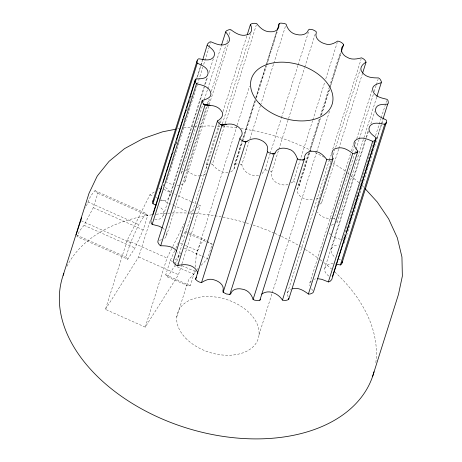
<?xml version="1.0" encoding="UTF-8"?>
<svg xmlns="http://www.w3.org/2000/svg" width="462" height="462" viewBox="0 0 462 462"><rect width="100%" height="100%" fill="white"/><g stroke="black" fill="none" stroke-linecap="round" stroke-linejoin="round"><path stroke-width="0.35" stroke-dasharray="2.31 1.73" d="M164.795 238.415L166.447 235.787L166.216 232.605M176.738 317.024L186.758 285.239L190.384 285.793L195.028 270.022M195.264 267.175L196.269 255.076L236.983 125.953M163.126 184.661L163.022 185.857L163.675 183.795M159.633 200.323C170.143 203.447 174.197 190.777 164.079 186.995M365.211 140.078L324.774 268.341C323.908 271.818 326.703 274.63 329.331 276.415M174.694 250.762L170.276 260.458L165.748 274.809L167.602 276.992L186.758 285.239M308.57 152.951L297.106 189.305C296.592 196.697 306.323 200.906 312.699 199.474M297.106 189.305L298.978 186.244L309.401 152.864M154.764 219.392C163.259 221.119 167.296 210.787 159.246 206.855M368.468 131.41L331.491 248.695C330.191 252.16 332.628 255.809 335.62 257.461M175.179 259.973C177.916 258.674 179.325 255.37 177.674 252.65M181.179 184.904C185.811 183.633 186.498 177.783 183.016 174.879M350.571 153.707L309.91 282.652L309.615 285.724M230.653 171.714C233.495 170.952 234.985 167.954 234.471 165.171L255.018 100.011M94.976 190.656L145.865 213.346L147.713 215.535L143.191 229.885L134.939 247.99L127.795 259.246L76.911 236.556L79.77 230.613L84.055 225.3L93.307 207.64L97.834 193.289L94.976 190.656L90.691 195.969L85.505 207.877M181.687 264.541L178.482 274.717L145.23 327.113L105.428 309.367L127.206 240.286L149.913 194.808L154.597 191.73M127.795 259.246L125.947 257.063L130.469 242.712L138.721 224.607L145.865 213.346M105.428 309.367L138.675 256.97L150.219 220.362M176.103 143.509L176.969 140.766M186.481 110.585L187.347 107.842M189.512 100.987L190.159 98.926M196.864 77.668L200.543 66.008M200.756 65.321L202.269 60.516M173.406 152.934L174.053 150.872M176.218 144.017L177.512 139.899M183.784 120.01L184.436 117.949M186.596 111.094L187.895 106.976M189.195 102.864L190.488 98.747M190.708 98.06L191.355 96.004M196.327 80.226L200.872 65.823M201.085 65.136L202.599 60.337M197.21 84.991L166.499 182.386L174.301 185.308M197.424 84.303L202.835 67.157M203.696 64.414L208.888 47.95M209.107 47.263L210.62 42.464M163.375 215.615L203.817 87.358M204.683 84.61L206.843 77.755M170.091 195.969L207.721 76.628M209.015 72.511L213.34 58.795M181.924 173.758L181.347 172.522L202.76 104.62M203.621 101.877L204.054 100.502M204.273 99.821L207.513 89.53M207.733 88.843L221.356 45.634M185.343 170.282L186.469 170.282L206.583 106.491M207.45 103.748L208.743 99.636M211.342 91.401L226.045 44.762M226.911 42.019L228.211 37.901M229.291 34.471L230.59 30.359M166.447 235.787L207.322 106.156M207.536 105.469L209.702 98.608M184.95 181.658L228.419 43.798M145.23 327.113L167.013 258.033L172.447 247.147M207.207 168.717L206.179 166.239L206.139 165.032L218.896 124.561M219.115 123.874L220.195 120.449M223.007 111.533L246.795 36.082M177.997 257.351L219.519 125.658M220.386 122.915L221.679 118.798M222.361 123.891L250.693 34.038M227.997 172.268C221.494 173.302 215.956 169.167 212.41 164.229L224.52 125.82M225.381 123.077L256.306 24.994M181.901 263.866L200.26 205.636L196.997 204.181M237.197 125.266L249.544 86.111M255.884 97.268L265.829 65.719M266.048 65.032L276.646 31.428M234.471 165.171L242.111 141.47M242.325 140.789L265.898 66.026M266.765 63.282L276.929 31.046M234.09 168.722L242.521 141.973M242.741 141.285L255.498 100.814M256.364 98.071L266.528 65.835M266.741 65.148L277.558 30.856M201.132 265.315L207.629 258.616L212.15 244.265L207.415 241.383M258.547 175.294C250.935 176.623 243.578 172.338 241.776 164.83L249.128 141.511M249.994 138.767L260.372 105.844M260.585 105.157L273.562 64.004M273.781 63.323L285.672 25.595M262.058 173.677L265.026 169.843L269.999 154.071M270.218 153.384L281.243 118.405M281.462 117.718L297.898 65.587M298.111 64.905L308.495 31.982M288.109 184.523C281.381 186.556 269.698 181.635 271.979 173.262L271.691 172.02L278.615 150.075M278.829 149.388L304.562 67.77M304.781 67.082L315.379 33.472M291.031 183.016L293.358 181.682L312.601 120.64M312.82 119.953L324.717 82.23M325.797 78.8L337.254 42.446M308.783 152.269L319.381 118.659M320.247 115.916L329.111 87.792M329.331 87.11L340.142 52.812M309.615 152.177L320.212 118.567M321.298 115.136L329.516 89.074M330.376 86.33L340.973 52.726M298.978 186.244L309.361 153.32M310.227 150.577L320.391 118.341M321.471 114.911L329.689 88.848M329.903 88.161L341.152 52.495M259.015 334.765L272.02 293.532M272.233 292.844L316.435 152.645M316.655 151.958L329.874 110.037M288.063 296.847L287.422 293.093L329.163 160.718M329.302 160.048L330.89 155.232M332.761 149.076L361.093 59.223M316.868 206.964L331.572 160.32M333.304 154.834L334.817 150.035M335.683 147.291L360.117 69.785M319.687 204.337L321.708 202.783L338.577 149.284M338.796 148.597L362.37 73.833M351.432 150.964L353.164 145.472M352.633 151.703L353.932 147.586M355.012 144.161L355.879 141.418M356.745 138.669L371.881 90.662M335.551 219.537L334.199 218.538L354.527 154.065M354.741 153.378L355.827 149.948M356.04 149.261L359.066 139.663M359.286 138.975L373.342 94.392M374.208 91.649L376.155 85.476M376.368 84.789L378.101 79.302M376.703 97.135L336.913 223.342L337.029 222.153L336.584 221.275M366.077 137.335L368.243 130.475M370.847 123.862L374.74 111.515M342.712 239.945L373.423 142.55M375.583 135.689L380.988 118.543M381.208 117.856L386.613 100.71M377.09 137.763L381.202 124.734M381.416 124.047L382.934 119.242M344.225 243.064L383.148 119.606M196.269 255.076L199.786 244.612L204.787 239.622L206.826 241.025M186.723 285.522L188.866 279.256L193.867 274.266L196.131 270.466M287.422 293.093L288.028 291.672L290.569 289.53M324.774 268.341C325.889 264.79 330.047 263.34 333.466 263.767M175.872 248.175L178.523 242.354M175.04 265.09L180.636 252.806M172.771 246.506L184.28 223.446M331.491 248.695C332.663 246.027 335.672 244.987 338.403 244.952M181.347 172.522L181.982 171.506L182.883 171.067M181.907 237.023L185.666 231.098L186.943 231.664M167.602 276.992L174.746 265.737L193.867 274.266M309.91 282.652L312.058 280.249M197.13 269.433L198.129 268.405M206.139 165.032L208.368 164.108M158.697 189.045L160.458 187.89M189.715 212.555L193.815 209.863M196.743 207.946L200.26 205.636M205.763 173.833L204.291 174.786L201.12 175.693M331.306 225.208L333.645 224.382M161.706 239.79L159.171 240.321M314.322 279.233L315.592 278.881M234.973 164.108L238.288 163.854M177.627 128.846L179.002 128.575M183.818 127.639L194.479 126.773M177.154 185.632L179.268 185.435M332.461 218.266C326.9 219.08 320.588 217.163 317.533 212.197M316.095 198.539L317.192 198.458L318.82 199.18M195.195 126.727L196.621 126.634M199.474 126.449L208.044 125.895L214.53 126.23M200.439 175.814C194.993 176.634 190.61 173.111 186.469 170.282M265.026 169.843L268.549 170.374M217.417 126.374L221.737 126.6M222.459 126.634L231.832 127.114L238.225 128.147M340.471 239.235L335.822 238.149L332.201 236.284M333.038 218.359L334.199 218.538M241.066 128.603C265.425 132.028 289.345 139.414 311.261 150.595M293.358 181.682L295.103 182.051M210.66 163.848L212.41 164.229M338.796 259.067L340.465 259.661M163.721 189.345L175.462 194.583M178.072 195.744L191.124 201.565M191.776 201.854L196.344 203.892M149.913 194.808L153.176 196.263M155.786 197.424L157.092 198.007M157.744 198.296L172.748 204.989M173.4 205.284L187.757 211.683M189.489 232.802L204.787 239.622M97.834 193.289L147.713 215.535M188.814 233.859L206.318 241.666M206.964 241.955L212.15 244.265M87.832 201.917L138.721 224.607M180.434 243.208L184.898 245.195M185.533 245.478L197.644 250.878M93.307 207.64L143.191 229.885M184.292 248.21L201.796 256.017M202.443 256.306L207.629 258.616M127.206 240.286L167.013 258.033M81.243 220.761L130.469 242.712M170.276 260.458L179.348 264.507M181.941 265.662L194.906 271.442M84.055 225.3L134.939 247.99M138.675 256.97L178.482 274.717M76.721 235.112L125.947 257.063M165.748 274.809L190.384 285.793M240.148 164.102L241.776 164.83M315.09 152.552L324.659 157.438M329.452 160.591L332.444 162.56M333.044 162.959L344.421 170.443L347.129 172.724M270.351 171.015L271.691 172.02M347.672 173.181L350.381 175.468M350.924 175.924L359.598 183.229M162.664 228.032L164.229 229.435M312.941 290.552L311.238 288.635M362.248 185.58L363.698 187.168M185.666 231.098L187.52 233.281M298.308 183.916L299.237 185.1M330.636 234.881L328.909 232.247M321.281 201.536L321.708 202.783M66.955 266.308A162.791 106.797 17.5 0 1 152.044 214.795M156.26 214.241A162.791 106.797 17.5 0 1 166.846 213.282M167.562 213.236A162.791 106.797 17.5 0 1 171.159 213.057M171.881 213.028A162.791 106.797 17.5 0 1 194.202 213.386M194.929 213.438A162.791 106.797 17.5 0 1 245.651 222.713M246.333 222.915A162.791 106.797 17.5 0 1 250.404 224.168M253.101 225.04A162.791 106.797 17.5 0 1 274.278 233.119M274.925 233.402A162.791 106.797 17.5 0 1 280.798 236.076M281.45 236.382A162.791 106.797 17.5 0 1 298.55 245.386M300.427 246.489A162.791 106.797 17.5 0 1 304.758 249.128M305.37 249.515A162.791 106.797 17.5 0 1 318.907 258.784M320.062 259.65A162.791 106.797 17.5 0 1 323.481 262.289M324.041 262.734A162.791 106.797 17.5 0 1 331.658 269.127M334.765 271.939A162.791 106.797 17.5 0 1 375.698 363.507M185.58 338.045A42.325 27.766 17.5 0 0 256.208 342.983A42.325 27.766 17.5 0 0 211.844 296.65A42.325 27.766 17.5 0 0 185.58 338.045"/><path stroke-width="0.69" d="M202.818 59.65L207.461 44.057L209.355 42.169L210.834 41.776C215.893 43.838 221.887 46.899 227.142 43.457C232.19 40.361 228.251 35.054 225.681 31.918L226.316 30.896L227.662 30.244L229.112 29.678L230.804 29.672C235.366 33.045 240.794 36.66 246.818 34.841C252.396 34.038 252.304 28.309 250.473 24.422C252.2 23.094 254.706 23.083 256.739 23.626C260.106 28.101 264.818 32.167 270.894 31.78C275.029 32.161 279.845 29.193 278.805 24.567L279.308 23.498L280.781 23.1L284.482 23.493L286.105 24.226C287.566 29.331 291.355 33.813 297.014 34.563C301.195 35.626 306.924 34.766 308.368 30.059L309.361 29.239L312.884 29.77L316.025 31.416L316.314 32.652C314.316 38.173 320.102 42.481 324.821 43.746C329.441 45.64 333.951 43.544 337.687 41.078C339.934 41.453 342.238 42.602 343.572 44.491L343.312 45.64C338.889 49.394 342.781 55.44 347.106 57.265C351.576 60.164 356.808 59.003 361.527 57.854C363.467 58.61 365.477 60.089 366.043 62.174L362.583 73.152M317.712 278.678L321.754 279.314L328.361 281.924L329.845 281.537L331.739 279.649L376.172 137.849C372.846 135.066 366.77 131.514 369.739 126.317C373.284 121.315 379.822 123.585 384.742 124.342L385.862 123.608L386.342 122.442L386.677 121.235L386.232 119.987C381.872 117.712 375.231 115.696 375.456 109.592C376.311 103.661 383.31 104.447 387.687 104.152L388.34 103.141L388.236 101.842L387.988 100.52L387.046 99.342C381.791 98.013 375.115 96.997 372.984 91.101C370.876 85.551 377.315 83.755 381.248 82.733L381.364 81.549L380.688 80.232L379.885 78.927L378.534 77.928C372.869 77.928 366.326 77.697 362.554 72.65C358.552 68.624 362.283 64.172 366.043 62.174M207.357 45.247C210.684 48.031 216.759 51.582 213.791 56.78C210.245 61.781 203.707 59.511 198.787 58.755L197.667 59.488L197.187 60.655L196.858 61.862L197.297 63.109C201.663 65.385 208.304 67.4 208.073 73.504C207.219 79.441 200.219 78.65 195.842 78.944L195.189 79.955L195.293 81.254L195.542 82.577L196.483 83.755C201.744 85.083 208.414 86.105 210.545 91.996C212.653 97.546 206.214 99.342 202.287 100.364L202.165 101.548L202.841 102.87L203.644 104.169L205.001 105.169C210.666 105.169 217.204 105.4 220.975 110.447C224.977 114.472 221.246 118.925 217.487 120.923L173.152 261.527C173.724 263.611 175.733 265.096 177.674 265.852C184.887 263.092 195.478 264.917 197.886 273.273M260.389 299.139L259.892 300.208L258.42 300.606L254.712 300.208L253.089 299.48C251.628 294.375 247.84 289.893 242.186 289.143C238.005 288.08 232.27 288.941 230.827 293.647L229.839 294.467L226.316 293.936L223.169 292.29L222.886 291.054C224.879 285.533 219.092 281.225 214.374 279.96C209.754 278.066 205.249 280.163 201.507 282.628C199.261 282.247 196.962 281.104 195.628 279.21L195.882 278.066L196.702 277.154M195.628 279.21L240.217 137.457C244.641 133.703 240.754 127.656 236.428 125.831C231.959 122.932 226.721 124.099 222.003 125.242C220.062 124.486 218.052 123.008 217.487 120.923M197.187 60.655L152.858 201.259L152.524 202.472L152.962 203.719L156.069 205.243M335.816 264.108L340.407 264.951L341.528 264.212L342.342 261.839M63.144 275.346L89.004 193.33L97.066 176.392L98.181 174.838L109.067 161.336L124.567 148.62L143.041 138.594L162.549 131.82L175.56 129.245M76.063 234.817L81.624 217.816M152.962 203.719L197.297 63.109M195.189 79.955L150.855 220.559L151.207 223.186L152.154 224.365L159.043 226.161L162.185 227.731M153.02 214.749L159.078 195.542M159.511 194.173L161.891 186.625M163.184 182.513L165.997 173.597M166.43 172.222L172.482 153.02M173.348 150.277L175.294 144.104M176.594 139.986L183.079 119.41M183.512 118.035L185.891 110.493M186.758 107.75L188.704 101.576M190.003 97.459L195.622 79.626M152.154 224.365L196.483 83.755M202.287 100.364L157.952 240.973L157.837 242.157L158.506 243.474L159.315 244.773L160.666 245.772C166.332 245.778 172.875 246.003 176.64 251.057M221.569 44.947L225.681 31.918M160.666 245.772L205.001 105.169M247.228 34.708L250.473 24.422M177.674 265.852L222.003 125.242M224.734 125.138L225.167 123.764M277.142 30.359L279.308 23.498M201.507 282.628L245.842 142.025C250.127 138.831 255.861 137.428 260.915 140.171C264.888 141.747 268.965 145.865 267.215 150.445L267.504 151.68L223.169 292.29M229.839 294.467L274.174 153.858L275.161 153.043C276.981 147.453 284.176 147.418 288.785 149.174C293.595 150.352 295.957 154.683 297.424 158.87L299.047 159.604L302.754 159.996L304.227 159.598L304.724 158.53C303.54 152.841 310.337 150.421 314.905 151.467C320.195 151.755 323.718 155.752 326.79 159.471C328.823 160.014 331.329 160.002 333.056 158.674C331.225 154.787 331.133 149.059 336.711 148.256C342.735 146.437 348.163 150.052 352.725 153.424L354.423 153.419L355.867 152.858L357.213 152.2L357.848 151.184C355.278 148.042 351.339 142.735 356.387 139.639C361.648 136.203 367.642 139.258 372.695 141.32L374.174 140.933L376.068 139.039M253.089 299.48L297.424 158.87M259.892 300.208L304.227 159.598M341.193 52.039L343.572 44.491M333.056 158.674L288.727 299.284C286.994 300.606 284.494 300.623 282.455 300.081L326.79 159.471M292.382 288.865C298.4 287.046 303.829 290.656 308.391 294.034L352.725 153.424M376.923 96.454L381.248 82.733M328.361 281.924L372.695 141.32M332.49 276.397L345.461 235.245M346.327 232.502L348.706 224.959M349.139 223.585L358.87 192.723M359.736 189.98L372.713 148.822M373.146 147.453L376.172 137.849M383.148 118.561L387.687 104.152M340.407 264.951L384.742 124.342L386.342 122.442L342.007 263.051M384.719 124.786L385.152 123.418M372.609 376.438L398.469 294.421L402.356 276.114L401.94 257.011L397.291 237.711L388.617 218.821L377.194 201.934L365.153 188.75M152.858 201.259L153.332 200.098M261.735 294.132C268.647 288.917 278.303 293.514 282.455 300.081M355.867 152.858L357.848 151.184L313.513 291.788L312.878 292.804L311.532 293.462L310.089 294.028L308.391 294.034M302.754 159.996L304.724 158.53M267.504 151.68L268.849 152.685L272.482 153.875L275.161 153.043M223.648 125.127L220.374 124.521L226.495 124.232M239.957 138.606L240.893 139.79L244.098 141.649L247.222 141.528M272.482 153.875L274.174 153.858M220.374 124.521L224.994 124.607M210.066 105.301L203.644 104.169L208.356 105.29M244.098 141.649L245.842 142.025M288.686 298.071L288.727 299.284M374.024 371.766A162.791 106.797 17.5 0 1 185.354 427.621A162.791 106.797 17.5 0 1 63.848 273.377M259.465 103.702A42.325 27.766 17.5 0 0 330.093 108.639A42.325 27.766 17.5 0 0 285.735 62.306A42.325 27.766 17.5 0 0 259.465 103.702"/></g></svg>
